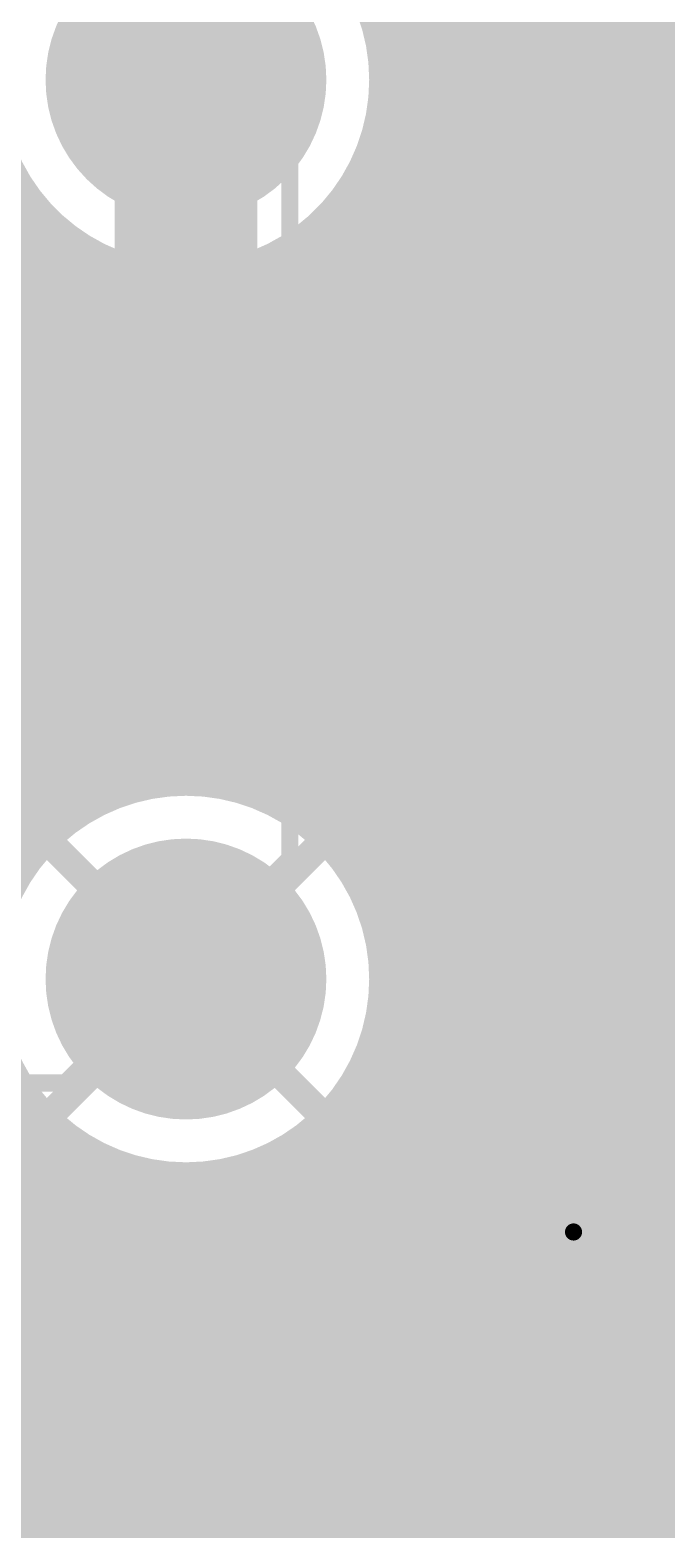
# Model space of a CAD drawing. Extents: x -18 to 155, y -91 to 215.
# Drawn here: x 100.56 to 106.22, y 187.78 to 201.12 of the extents above; entities that cross this region are included whole.
import ezdxf

# ---------------------------------------------------------------- set-up
doc = ezdxf.new("R2010")
doc.units = 0
doc.header["$MEASUREMENT"] = 0
doc.layers.get('0').update_dxf_attribs({"linetype": 'CONTINUOUS'})
for name, color, linetype in [('25-334-0_BOT', 7, 'CONTINUOUS'), ('25-334-0_DRD', 7, 'CONTINUOUS'), ('25-334-0_DRL', 2, 'CONTINUOUS'), ('25-334-0_IN1', 4, 'CONTINUOUS'), ('25-334-0_IN2', 3, 'CONTINUOUS'), ('25-334-0_SMB', 5, 'CONTINUOUS'), ('25-334-0_SMT', 10, 'CONTINUOUS'), ('25-334-0_SST', 12, 'CONTINUOUS'), ('25-334-0_TOP', 11, 'CONTINUOUS'), ('THRUHOLE_TAP', 15, 'CONTINUOUS')]:
    doc.layers.add(name, color=color, linetype=linetype)

# ---------------------------------------------------------------- blocks, each defined once
blk = doc.blocks.new('ROUND_19')
at = {"const_width": 1.24968}
blk.add_lwpolyline([(-0.62484, 0, 1), (0.62484, 0, 1)], format="xyb", close=True, dxfattribs=at)
blk = doc.blocks.new('ROUND_74')
at = {"const_width": 0.7493}
blk.add_lwpolyline([(-0.37465, 0, 1), (0.37465, 0, 1)], format="xyb", close=True, dxfattribs=at)
blk = doc.blocks.new('ROUND_71')
at = {"const_width": 0.0762}
blk.add_lwpolyline([(-0.0381, 0, 1), (0.0381, 0, 1)], format="xyb", close=True, dxfattribs=at)

msp = doc.modelspace()

# ---------------------------------------------------------------- linework, layer by layer
at = {"layer": '25-334-0_BOT', "const_width": 0.254}
for points in [[(103.7844, 214.122), (103.7844, 179.0446)], [(104.013, 214.122), (104.013, 179.0446)], [(104.2416, 214.122), (104.2416, 179.0446)], [(104.4702, 214.122), (104.4702, 179.0446)], [(104.6988, 214.122), (104.6988, 179.0446)], [(104.9274, 214.122), (104.9274, 179.0446)], [(105.156, 214.122), (105.156, 179.0446)], [(105.3846, 214.122), (105.3846, 179.0446)], [(105.6132, 214.122), (105.6132, 179.0446)], [(105.8418, 214.122), (105.8418, 179.0446)], [(106.0704, 214.122), (106.0704, 179.0446)], [(106.299, 214.122), (106.299, 179.0446)], [(115.85956, 201.1934), (103.632, 201.1934)], [(115.64874, 200.9648), (103.68534, 200.9648)], [(115.57508, 200.7362), (103.70566, 200.7362)], [(115.57, 200.5076), (103.70058, 200.5076)], [(115.57, 200.279), (103.66248, 200.279)], [(103.5558, 199.96404), (103.5558, 193.3956)], [(115.57, 200.0504), (103.59136, 200.0504)], [(115.57, 199.8218), (103.48468, 199.8218)], [(100.56876, 199.5932), (95.758, 199.5932)], [(100.584, 199.57288), (100.584, 193.78422)], [(103.3272, 199.58558), (103.3272, 193.77152)], [(115.57, 199.5932), (103.33228, 199.5932)], [(100.78466, 199.3646), (95.758, 199.3646)], [(100.8126, 199.3392), (100.8126, 194.0179)], [(103.0986, 199.34936), (103.0986, 194.01028)], [(115.57, 199.3646), (103.11638, 199.3646)], [(101.10978, 199.136), (95.758, 199.136)], [(101.0412, 199.1741), (101.0412, 194.183)], [(115.57, 199.136), (102.79126, 199.136)], [(102.87, 199.18172), (102.87, 194.17792)], [(101.2698, 199.0598), (101.2698, 194.29984)], [(102.6414, 199.06234), (102.6414, 194.29476)], [(115.57, 198.9074), (95.758, 198.9074)], [(101.4984, 198.98106), (101.4984, 194.37858)], [(101.727, 198.93534), (101.727, 194.42176)], [(101.9556, 198.92264), (101.9556, 194.437)], [(102.1842, 198.93788), (102.1842, 194.42176)], [(102.4128, 198.9836), (102.4128, 194.3735)], [(115.57, 198.6788), (95.758, 198.6788)], [(115.57, 198.4502), (95.758, 198.4502)], [(115.57, 198.2216), (95.758, 198.2216)], [(115.57, 197.993), (95.758, 197.993)], [(115.57, 197.7644), (95.758, 197.7644)], [(115.57, 197.5358), (95.758, 197.5358)], [(115.57, 197.3072), (95.758, 197.3072)], [(115.57, 197.0786), (95.758, 197.0786)], [(115.57, 196.85), (95.758, 196.85)], [(115.57, 196.6214), (95.758, 196.6214)], [(115.57, 196.3928), (95.758, 196.3928)], [(115.57, 196.1642), (95.758, 196.1642)], [(115.57, 195.9356), (95.758, 195.9356)], [(115.57, 195.707), (95.758, 195.707)], [(115.57, 195.4784), (95.758, 195.4784)], [(115.57, 195.2498), (95.758, 195.2498)], [(115.57, 195.0212), (95.758, 195.0212)], [(115.57, 194.7926), (95.758, 194.7926)], [(115.57, 194.564), (95.758, 194.564)], [(101.36124, 194.3354), (95.758, 194.3354)], [(115.57, 194.3354), (102.5398, 194.3354)], [(100.92436, 194.1068), (95.758, 194.1068)], [(115.57, 194.1068), (102.97668, 194.1068)], [(100.66528, 193.8782), (95.758, 193.8782)], [(100.70846, 193.92138), (101.95052, 192.67932)], [(103.19258, 193.92138), (101.95052, 192.67932)], [(115.57, 193.8782), (103.23576, 193.8782)], [(100.48494, 193.6496), (95.758, 193.6496)], [(115.57, 193.6496), (103.4161, 193.6496)], [(115.57, 193.421), (103.5431, 193.421)], [(115.57, 193.1924), (103.632, 193.1924)], [(115.57, 192.9638), (103.68534, 192.9638)], [(115.57, 192.7352), (103.70566, 192.7352)], [(100.70846, 191.43726), (101.95052, 192.67932)], [(103.19258, 191.43726), (101.95052, 192.67932)], [(115.57, 192.5066), (103.69804, 192.5066)], [(115.57, 192.278), (103.66248, 192.278)], [(103.5558, 191.96304), (103.5558, 179.0446)], [(115.57, 192.0494), (103.59136, 192.0494)], [(115.57, 191.8208), (103.48468, 191.8208)], [(100.56876, 191.5922), (95.3262, 191.5922)], [(100.584, 191.57442), (100.584, 179.0446)], [(103.3272, 191.58712), (103.3272, 179.0446)], [(115.57, 191.5922), (103.33228, 191.5922)], [(100.78466, 191.3636), (95.0976, 191.3636)], [(100.8126, 191.3382), (100.8126, 179.0446)], [(103.0986, 191.34836), (103.0986, 179.0446)], [(115.57, 191.3636), (103.11638, 191.3636)], [(101.10978, 191.135), (94.869, 191.135)], [(101.0412, 191.17564), (101.0412, 179.0446)], [(115.57, 191.135), (102.78872, 191.135)], [(102.87, 191.18072), (102.87, 179.0446)], [(101.2698, 191.0588), (101.2698, 179.0446)], [(102.6414, 191.06388), (102.6414, 179.0446)], [(115.57, 190.9064), (94.6404, 190.9064)], [(101.4984, 190.98006), (101.4984, 179.0446)], [(101.727, 190.93434), (101.727, 179.0446)], [(101.9556, 190.92164), (101.9556, 179.0446)], [(102.1842, 190.93688), (102.1842, 179.0446)], [(102.4128, 190.9826), (102.4128, 179.0446)], [(115.57, 190.6778), (94.4118, 190.6778)], [(115.57, 190.4492), (94.1832, 190.4492)], [(115.57, 190.2206), (93.9546, 190.2206)], [(115.57, 189.992), (93.726, 189.992)], [(115.57, 189.7634), (93.4974, 189.7634)], [(115.57, 189.5348), (93.2688, 189.5348)], [(115.57, 189.3062), (93.0402, 189.3062)], [(115.57, 189.0776), (92.8116, 189.0776)], [(115.57, 188.849), (92.583, 188.849)], [(115.57, 188.6204), (92.3544, 188.6204)], [(115.57, 188.3918), (92.1258, 188.3918)], [(115.57, 188.1632), (91.8972, 188.1632)], [(115.57, 187.9346), (91.6686, 187.9346)], [(115.62334, 187.706), (91.44, 187.706)]]:
    msp.add_lwpolyline(points, dxfattribs=at)
for points in [[(101.95052, 202.438, 0.4142136), (100.19284, 200.68032)], [(103.7082, 200.68032, 0.4142136), (101.95052, 202.438)], [(100.19284, 200.68032, 0.4142136), (101.95052, 198.92264)], [(101.95052, 198.92264, 0.4142136), (103.7082, 200.68032)], [(101.95052, 194.437, 0.4142136), (100.19284, 192.67932)], [(103.7082, 192.67932, 0.4142136), (101.95052, 194.437)], [(100.19284, 192.67932, 0.4142136), (101.95052, 190.92164)], [(101.95052, 190.92164, 0.4142136), (103.7082, 192.67932)]]:
    msp.add_lwpolyline(points, format="xyb", dxfattribs=at)
at = {"layer": '25-334-0_DRD', "const_width": 0.254}
for points in [[(101.31552, 200.42632), (101.95052, 201.06132)], [(101.95052, 201.06132), (102.58552, 200.42632)], [(101.31552, 200.93432), (101.31552, 200.42632)], [(101.95052, 200.29932), (101.31552, 200.93432)], [(102.58552, 200.93432), (101.95052, 200.29932)], [(102.58552, 200.42632), (102.58552, 200.93432)], [(101.31552, 192.42532), (101.95052, 193.06032)], [(101.95052, 193.06032), (102.58552, 192.42532)], [(101.31552, 192.93332), (101.31552, 192.42532)], [(101.95052, 192.29832), (101.31552, 192.93332)], [(102.58552, 192.93332), (101.95052, 192.29832)], [(102.58552, 192.42532), (102.58552, 192.93332)]]:
    msp.add_lwpolyline(points, dxfattribs=at)
at = {"layer": '25-334-0_SST', "const_width": 0.1524}
for points in [[(104.86644, 212.89772), (103.66756, 212.89772), (61.43244, 212.89772), (61.43244, 190.96228), (103.66756, 190.96228), (103.66756, 212.89772), (103.66756, 214.0966), (61.43244, 214.0966)], [(105.39984, 190.42888), (104.86644, 190.96228), (104.86644, 212.89772), (105.39984, 213.43112), (105.39984, 190.42888)], [(62.22492, 191.75476), (100.8761, 191.75476), (102.87508, 193.75374), (102.87508, 212.10524), (62.22492, 212.10524), (62.22492, 191.75476)], [(104.86644, 190.96228), (103.66756, 190.96228), (103.66756, 189.7634), (104.20096, 189.23)], [(61.43244, 189.7634), (103.66756, 189.7634)], [(104.20096, 189.23), (60.89904, 189.23)]]:
    msp.add_lwpolyline(points, dxfattribs=at)
for points in [[(103.66756, 189.7634, 0.4142136), (104.86644, 190.96228)], [(104.20096, 189.23, 0.4142136), (105.39984, 190.42888)]]:
    msp.add_lwpolyline(points, format="xyb", dxfattribs=at)
at = {"layer": '25-334-0_TOP', "const_width": 1.27}
msp.add_lwpolyline([(107.95, 192.94856), (107.85856, 193.04), (106.934, 193.04), (101.95052, 198.02348), (101.95052, 200.68032)], dxfattribs=at)

# ---------------------------------------------------------------- block references
at = {"layer": '25-334-0_BOT'}
for p in [(101.95052, 200.68032), (101.95052, 192.67932)]:
    msp.add_blockref('ROUND_19', p, dxfattribs=at)
at = {"layer": '25-334-0_DRL'}
for p in [(101.95052, 200.68032), (101.95052, 192.67932)]:
    msp.add_blockref('ROUND_74', p, dxfattribs=at)
at = {"layer": '25-334-0_IN1'}
for p in [(101.95052, 200.68032), (101.95052, 192.67932)]:
    msp.add_blockref('ROUND_19', p, dxfattribs=at)
at = {"layer": '25-334-0_IN2'}
for p in [(101.95052, 200.68032), (101.95052, 192.67932)]:
    msp.add_blockref('ROUND_19', p, dxfattribs=at)
at = {"layer": '25-334-0_SMB'}
for p in [(101.95052, 200.68032), (101.95052, 192.67932)]:
    msp.add_blockref('ROUND_19', p, dxfattribs=at)
at = {"layer": '25-334-0_SMT'}
for p in [(101.95052, 200.68032), (101.95052, 192.67932)]:
    msp.add_blockref('ROUND_19', p, dxfattribs=at)
at = {"layer": '25-334-0_SST'}
msp.add_blockref('ROUND_71', (105.39984, 190.42888), dxfattribs=at)
at = {"layer": '25-334-0_TOP'}
for p in [(101.95052, 200.68032), (101.95052, 192.67932)]:
    msp.add_blockref('ROUND_19', p, dxfattribs=at)
at = {"layer": 'THRUHOLE_TAP'}
for p in [(101.95052, 200.68032), (101.95052, 192.67932)]:
    msp.add_blockref('ROUND_74', p, dxfattribs=at)

doc.saveas('drawing.dxf')
